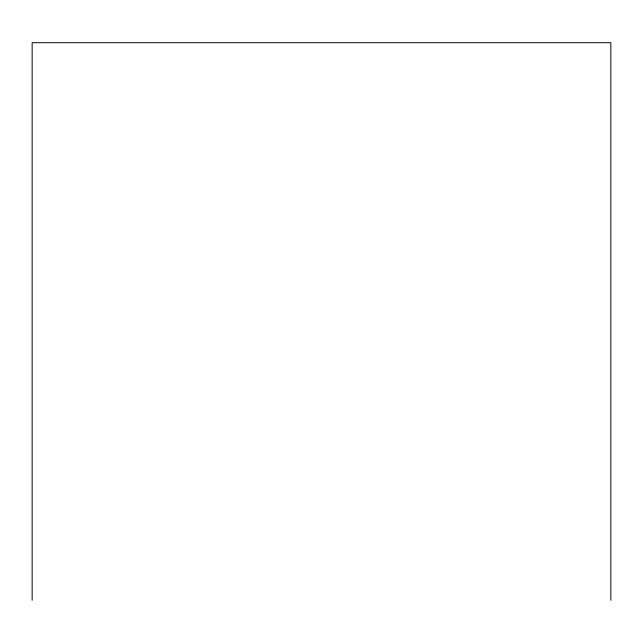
<?xml version="1.0" encoding="UTF-8"?>
<svg xmlns="http://www.w3.org/2000/svg" width="643" height="643" viewBox="0 0 643 643"><rect width="100%" height="100%" fill="white"/><g stroke="black" fill="none" stroke-linecap="round" stroke-linejoin="round"><path stroke-width="0.96" d="M610.85 600.297L610.85 42.703L32.15 42.703L32.15 600.297"/></g></svg>
